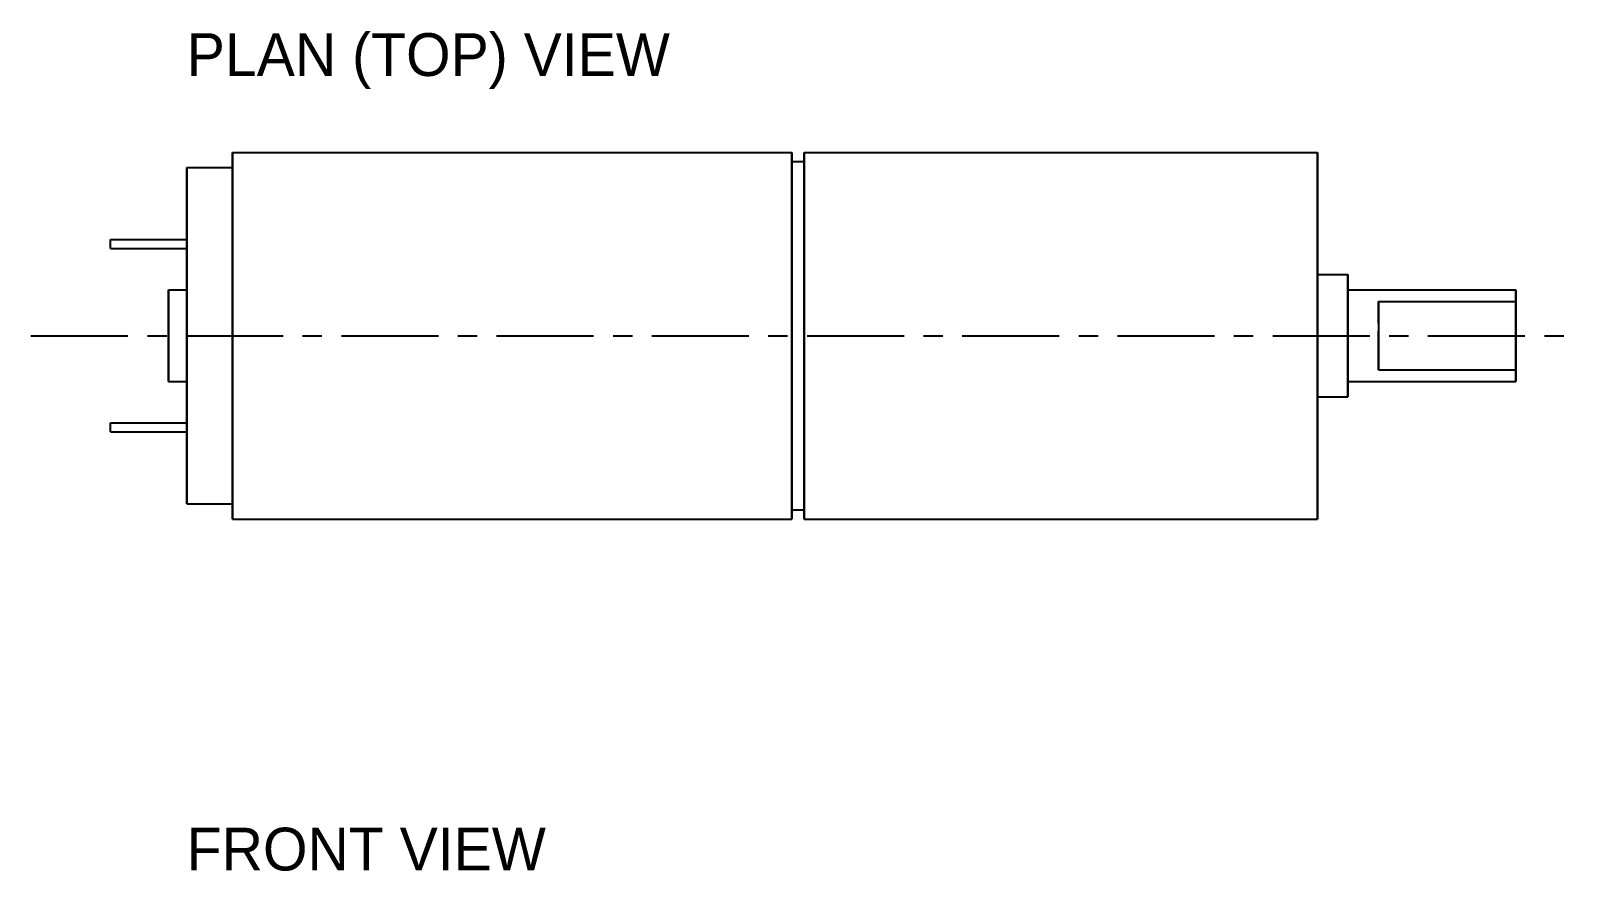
# Model space of a CAD drawing. Header units: millimetres. Extents: x -7.5 to 82.9, y -26.8 to 36.
# Drawn here: x -5.1 to 45.5, y 8.5 to 36 of the extents above; entities that cross this region are included whole.
import ezdxf

# ---------------------------------------------------------------- set-up
doc = ezdxf.new("R2010")
doc.units = ezdxf.units.MM
doc.linetypes.add('CENTER', pattern=[5.08, 3.175, -0.635, 0.635, -0.635])
doc.linetypes.add('DASHED', pattern=[1.524, 1.27, -0.254])
for name, color, linetype in [('CENTER', 1, 'CENTER'), ('HIDDEN', 8, 'DASHED'), ('TEXT', 7, 'Continuous'), ('VISIBLE', 7, 'Continuous')]:
    doc.layers.add(name, color=color, linetype=linetype)

msp = doc.modelspace()

# ---------------------------------------------------------------- linework, layer by layer
at = {"layer": 'CENTER'}
msp.add_line((-5.1, 26), (45.5, 26), dxfattribs=at)
at = {"layer": 'HIDDEN'}
for points in [[(1.5, 20), (1.5, 20.2553), (1.5, 20.5106), (1.5, 20.766), (1.5, 21.0213), (1.5, 21.2766), (1.5, 21.5319), (1.5, 21.7872), (1.5, 22.0426), (1.5, 22.2979), (1.5, 22.5532), (1.5, 22.8085), (1.5, 23.0638), (1.5, 23.3191), (1.5, 23.5745), (1.5, 23.8298), (1.5, 24.0851), (1.5, 24.3404), (1.5, 24.5957), (1.5, 24.8511), (1.5, 25.1064), (1.5, 25.3617), (1.5, 25.617), (1.5, 25.8723), (1.5, 26.1277), (1.5, 26.383), (1.5, 26.6383), (1.5, 26.8936), (1.5, 27.1489), (1.5, 27.4043), (1.5, 27.6596), (1.5, 27.9149), (1.5, 28.1702), (1.5, 28.4255), (1.5, 28.6809), (1.5, 28.9362), (1.5, 29.1915), (1.5, 29.4468), (1.5, 29.7021), (1.5, 29.9574), (1.5, 30.2128), (1.5, 30.4681), (1.5, 30.7234), (1.5, 30.9787), (1.5, 31.234), (1.5, 31.4894), (1.5, 31.7447), (1.5, 32)], [(19.8, 20), (19.8, 20.2553), (19.8, 20.5106), (19.8, 20.766), (19.8, 21.0213), (19.8, 21.2766), (19.8, 21.5319), (19.8, 21.7872), (19.8, 22.0426), (19.8, 22.2979), (19.8, 22.5532), (19.8, 22.8085), (19.8, 23.0638), (19.8, 23.3191), (19.8, 23.5745), (19.8, 23.8298), (19.8, 24.0851), (19.8, 24.3404), (19.8, 24.5957), (19.8, 24.8511), (19.8, 25.1064), (19.8, 25.3617), (19.8, 25.617), (19.8, 25.8723), (19.8, 26.1277), (19.8, 26.383), (19.8, 26.6383), (19.8, 26.8936), (19.8, 27.1489), (19.8, 27.4043), (19.8, 27.6596), (19.8, 27.9149), (19.8, 28.1702), (19.8, 28.4255), (19.8, 28.6809), (19.8, 28.9362), (19.8, 29.1915), (19.8, 29.4468), (19.8, 29.7021), (19.8, 29.9574), (19.8, 30.2128), (19.8, 30.4681), (19.8, 30.7234), (19.8, 30.9787), (19.8, 31.234), (19.8, 31.4894), (19.8, 31.7447), (19.8, 32)], [(20.2, 20), (20.2, 20.2553), (20.2, 20.5106), (20.2, 20.766), (20.2, 21.0213), (20.2, 21.2766), (20.2, 21.5319), (20.2, 21.7872), (20.2, 22.0426), (20.2, 22.2979), (20.2, 22.5532), (20.2, 22.8085), (20.2, 23.0638), (20.2, 23.3191), (20.2, 23.5745), (20.2, 23.8298), (20.2, 24.0851), (20.2, 24.3404), (20.2, 24.5957), (20.2, 24.8511), (20.2, 25.1064), (20.2, 25.3617), (20.2, 25.617), (20.2, 25.8723), (20.2, 26.1277), (20.2, 26.383), (20.2, 26.6383), (20.2, 26.8936), (20.2, 27.1489), (20.2, 27.4043), (20.2, 27.6596), (20.2, 27.9149), (20.2, 28.1702), (20.2, 28.4255), (20.2, 28.6809), (20.2, 28.9362), (20.2, 29.1915), (20.2, 29.4468), (20.2, 29.7021), (20.2, 29.9574), (20.2, 30.2128), (20.2, 30.4681), (20.2, 30.7234), (20.2, 30.9787), (20.2, 31.234), (20.2, 31.4894), (20.2, 31.7447), (20.2, 32)], [(37, 20), (37, 20.2553), (37, 20.5106), (37, 20.766), (37, 21.0213), (37, 21.2766), (37, 21.5319), (37, 21.7872), (37, 22.0426), (37, 22.2979), (37, 22.5532), (37, 22.8085), (37, 23.0638), (37, 23.3191), (37, 23.5745), (37, 23.8298), (37, 24.0851), (37, 24.3404), (37, 24.5957), (37, 24.8511), (37, 25.1064), (37, 25.3617), (37, 25.617), (37, 25.8723), (37, 26.1277), (37, 26.383), (37, 26.6383), (37, 26.8936), (37, 27.1489), (37, 27.4043), (37, 27.6596), (37, 27.9149), (37, 28.1702), (37, 28.4255), (37, 28.6809), (37, 28.9362), (37, 29.1915), (37, 29.4468), (37, 29.7021), (37, 29.9574), (37, 30.2128), (37, 30.4681), (37, 30.7234), (37, 30.9787), (37, 31.234), (37, 31.4894), (37, 31.7447), (37, 32)], [(0, 20.5), (0, 20.734), (0, 20.9681), (0, 21.2021), (0, 21.4362), (0, 21.6702), (0, 21.9043), (0, 22.1383), (0, 22.3723), (0, 22.6064), (0, 22.8404), (0, 23.0745), (0, 23.3085), (0, 23.5426), (0, 23.7766), (0, 24.0106), (0, 24.2447), (0, 24.4787), (0, 24.7128), (0, 24.9468), (0, 25.1809), (0, 25.4149), (0, 25.6489), (0, 25.883), (0, 26.117), (0, 26.3511), (0, 26.5851), (0, 26.8191), (0, 27.0532), (0, 27.2872), (0, 27.5213), (0, 27.7553), (0, 27.9894), (0, 28.2234), (0, 28.4574), (0, 28.6915), (0, 28.9255), (0, 29.1596), (0, 29.3936), (0, 29.6277), (0, 29.8617), (0, 30.0957), (0, 30.3298), (0, 30.5638), (0, 30.7979), (0, 31.0319), (0, 31.266), (0, 31.5)], [(1.5, 31.5), (1.5, 31.266), (1.5, 31.0319), (1.5, 30.7979), (1.5, 30.5638), (1.5, 30.3298), (1.5, 30.0957), (1.5, 29.8617), (1.5, 29.6277), (1.5, 29.3936), (1.5, 29.1596), (1.5, 28.9255), (1.5, 28.6915), (1.5, 28.4574), (1.5, 28.2234), (1.5, 27.9894), (1.5, 27.7553), (1.5, 27.5213), (1.5, 27.2872), (1.5, 27.0532), (1.5, 26.8191), (1.5, 26.5851), (1.5, 26.3511), (1.5, 26.117), (1.5, 25.883), (1.5, 25.6489), (1.5, 25.4149), (1.5, 25.1809), (1.5, 24.9468), (1.5, 24.7128), (1.5, 24.4787), (1.5, 24.2447), (1.5, 24.0106), (1.5, 23.7766), (1.5, 23.5426), (1.5, 23.3085), (1.5, 23.0745), (1.5, 22.8404), (1.5, 22.6064), (1.5, 22.3723), (1.5, 22.1383), (1.5, 21.9043), (1.5, 21.6702), (1.5, 21.4362), (1.5, 21.2021), (1.5, 20.9681), (1.5, 20.734), (1.5, 20.5)], [(1.5, 20.5), (1.5, 20.734), (1.5, 20.9681), (1.5, 21.2021), (1.5, 21.4362), (1.5, 21.6702), (1.5, 21.9043), (1.5, 22.1383), (1.5, 22.3723), (1.5, 22.6064), (1.5, 22.8404), (1.5, 23.0745), (1.5, 23.3085), (1.5, 23.5426), (1.5, 23.7766), (1.5, 24.0106), (1.5, 24.2447), (1.5, 24.4787), (1.5, 24.7128), (1.5, 24.9468), (1.5, 25.1809), (1.5, 25.4149), (1.5, 25.6489), (1.5, 25.883), (1.5, 26.117), (1.5, 26.3511), (1.5, 26.5851), (1.5, 26.8191), (1.5, 27.0532), (1.5, 27.2872), (1.5, 27.5213), (1.5, 27.7553), (1.5, 27.9894), (1.5, 28.2234), (1.5, 28.4574), (1.5, 28.6915), (1.5, 28.9255), (1.5, 29.1596), (1.5, 29.3936), (1.5, 29.6277), (1.5, 29.8617), (1.5, 30.0957), (1.5, 30.3298), (1.5, 30.5638), (1.5, 30.7979), (1.5, 31.0319), (1.5, 31.266), (1.5, 31.5)], [(19.8, 31.7), (19.8, 31.4574), (19.8, 31.2149), (19.8, 30.9723), (19.8, 30.7298), (19.8, 30.4872), (19.8, 30.2447), (19.8, 30.0021), (19.8, 29.7596), (19.8, 29.517), (19.8, 29.2745), (19.8, 29.0319), (19.8, 28.7894), (19.8, 28.5468), (19.8, 28.3043), (19.8, 28.0617), (19.8, 27.8191), (19.8, 27.5766), (19.8, 27.334), (19.8, 27.0915), (19.8, 26.8489), (19.8, 26.6064), (19.8, 26.3638), (19.8, 26.1213), (19.8, 25.8787), (19.8, 25.6362), (19.8, 25.3936), (19.8, 25.1511), (19.8, 24.9085), (19.8, 24.666), (19.8, 24.4234), (19.8, 24.1809), (19.8, 23.9383), (19.8, 23.6957), (19.8, 23.4532), (19.8, 23.2106), (19.8, 22.9681), (19.8, 22.7255), (19.8, 22.483), (19.8, 22.2404), (19.8, 21.9979), (19.8, 21.7553), (19.8, 21.5128), (19.8, 21.2702), (19.8, 21.0277), (19.8, 20.7851), (19.8, 20.5426), (19.8, 20.3)], [(19.8, 20.3), (19.8, 20.5426), (19.8, 20.7851), (19.8, 21.0277), (19.8, 21.2702), (19.8, 21.5128), (19.8, 21.7553), (19.8, 21.9979), (19.8, 22.2404), (19.8, 22.483), (19.8, 22.7255), (19.8, 22.9681), (19.8, 23.2106), (19.8, 23.4532), (19.8, 23.6957), (19.8, 23.9383), (19.8, 24.1809), (19.8, 24.4234), (19.8, 24.666), (19.8, 24.9085), (19.8, 25.1511), (19.8, 25.3936), (19.8, 25.6362), (19.8, 25.8787), (19.8, 26.1213), (19.8, 26.3638), (19.8, 26.6064), (19.8, 26.8489), (19.8, 27.0915), (19.8, 27.334), (19.8, 27.5766), (19.8, 27.8191), (19.8, 28.0617), (19.8, 28.3043), (19.8, 28.5468), (19.8, 28.7894), (19.8, 29.0319), (19.8, 29.2745), (19.8, 29.517), (19.8, 29.7596), (19.8, 30.0021), (19.8, 30.2447), (19.8, 30.4872), (19.8, 30.7298), (19.8, 30.9723), (19.8, 31.2149), (19.8, 31.4574), (19.8, 31.7)], [(20.2, 31.7), (20.2, 31.4574), (20.2, 31.2149), (20.2, 30.9723), (20.2, 30.7298), (20.2, 30.4872), (20.2, 30.2447), (20.2, 30.0021), (20.2, 29.7596), (20.2, 29.517), (20.2, 29.2745), (20.2, 29.0319), (20.2, 28.7894), (20.2, 28.5468), (20.2, 28.3043), (20.2, 28.0617), (20.2, 27.8191), (20.2, 27.5766), (20.2, 27.334), (20.2, 27.0915), (20.2, 26.8489), (20.2, 26.6064), (20.2, 26.3638), (20.2, 26.1213), (20.2, 25.8787), (20.2, 25.6362), (20.2, 25.3936), (20.2, 25.1511), (20.2, 24.9085), (20.2, 24.666), (20.2, 24.4234), (20.2, 24.1809), (20.2, 23.9383), (20.2, 23.6957), (20.2, 23.4532), (20.2, 23.2106), (20.2, 22.9681), (20.2, 22.7255), (20.2, 22.483), (20.2, 22.2404), (20.2, 21.9979), (20.2, 21.7553), (20.2, 21.5128), (20.2, 21.2702), (20.2, 21.0277), (20.2, 20.7851), (20.2, 20.5426), (20.2, 20.3)], [(20.2, 20.3), (20.2, 20.5426), (20.2, 20.7851), (20.2, 21.0277), (20.2, 21.2702), (20.2, 21.5128), (20.2, 21.7553), (20.2, 21.9979), (20.2, 22.2404), (20.2, 22.483), (20.2, 22.7255), (20.2, 22.9681), (20.2, 23.2106), (20.2, 23.4532), (20.2, 23.6957), (20.2, 23.9383), (20.2, 24.1809), (20.2, 24.4234), (20.2, 24.666), (20.2, 24.9085), (20.2, 25.1511), (20.2, 25.3936), (20.2, 25.6362), (20.2, 25.8787), (20.2, 26.1213), (20.2, 26.3638), (20.2, 26.6064), (20.2, 26.8489), (20.2, 27.0915), (20.2, 27.334), (20.2, 27.5766), (20.2, 27.8191), (20.2, 28.0617), (20.2, 28.3043), (20.2, 28.5468), (20.2, 28.7894), (20.2, 29.0319), (20.2, 29.2745), (20.2, 29.517), (20.2, 29.7596), (20.2, 30.0021), (20.2, 30.2447), (20.2, 30.4872), (20.2, 30.7298), (20.2, 30.9723), (20.2, 31.2149), (20.2, 31.4574), (20.2, 31.7)], [(-2.5, 28.85), (-2.5, 29.15)], [(-2.5, 29.15), (0, 29.15)], [(-2.5, 28.85), (0, 28.85)], [(0, 28.85), (0, 29.15)], [(0, 28.85), (0, 29.15)], [(37, 28), (37, 27.9149), (37, 27.8298), (37, 27.7447), (37, 27.6596), (37, 27.5745), (37, 27.4894), (37, 27.4043), (37, 27.3191), (37, 27.234), (37, 27.1489), (37, 27.0638), (37, 26.9787), (37, 26.8936), (37, 26.8085), (37, 26.7234), (37, 26.6383), (37, 26.5532), (37, 26.4681), (37, 26.383), (37, 26.2979), (37, 26.2128), (37, 26.1277), (37, 26.0426), (37, 25.9574), (37, 25.8723), (37, 25.7872), (37, 25.7021), (37, 25.617), (37, 25.5319), (37, 25.4468), (37, 25.3617), (37, 25.2766), (37, 25.1915), (37, 25.1064), (37, 25.0213), (37, 24.9362), (37, 24.8511), (37, 24.766), (37, 24.6809), (37, 24.5957), (37, 24.5106), (37, 24.4255), (37, 24.3404), (37, 24.2553), (37, 24.1702), (37, 24.0851), (37, 24)], [(37, 24), (37, 24.0851), (37, 24.1702), (37, 24.2553), (37, 24.3404), (37, 24.4255), (37, 24.5106), (37, 24.5957), (37, 24.6809), (37, 24.766), (37, 24.8511), (37, 24.9362), (37, 25.0213), (37, 25.1064), (37, 25.1915), (37, 25.2766), (37, 25.3617), (37, 25.4468), (37, 25.5319), (37, 25.617), (37, 25.7021), (37, 25.7872), (37, 25.8723), (37, 25.9574), (37, 26.0426), (37, 26.1277), (37, 26.2128), (37, 26.2979), (37, 26.383), (37, 26.4681), (37, 26.5532), (37, 26.6383), (37, 26.7234), (37, 26.8085), (37, 26.8936), (37, 26.9787), (37, 27.0638), (37, 27.1489), (37, 27.234), (37, 27.3191), (37, 27.4043), (37, 27.4894), (37, 27.5745), (37, 27.6596), (37, 27.7447), (37, 27.8298), (37, 27.9149), (37, 28)], [(38, 24), (38, 24.0851), (38, 24.1702), (38, 24.2553), (38, 24.3404), (38, 24.4255), (38, 24.5106), (38, 24.5957), (38, 24.6809), (38, 24.766), (38, 24.8511), (38, 24.9362), (38, 25.0213), (38, 25.1064), (38, 25.1915), (38, 25.2766), (38, 25.3617), (38, 25.4468), (38, 25.5319), (38, 25.617), (38, 25.7021), (38, 25.7872), (38, 25.8723), (38, 25.9574), (38, 26.0426), (38, 26.1277), (38, 26.2128), (38, 26.2979), (38, 26.383), (38, 26.4681), (38, 26.5532), (38, 26.6383), (38, 26.7234), (38, 26.8085), (38, 26.8936), (38, 26.9787), (38, 27.0638), (38, 27.1489), (38, 27.234), (38, 27.3191), (38, 27.4043), (38, 27.4894), (38, 27.5745), (38, 27.6596), (38, 27.7447), (38, 27.8298), (38, 27.9149), (38, 28)], [(-0.6, 24.5), (-0.6, 24.5638), (-0.6, 24.6277), (-0.6, 24.6915), (-0.6, 24.7553), (-0.6, 24.8191), (-0.6, 24.883), (-0.6, 24.9468), (-0.6, 25.0106), (-0.6, 25.0745), (-0.6, 25.1383), (-0.6, 25.2021), (-0.6, 25.266), (-0.6, 25.3298), (-0.6, 25.3936), (-0.6, 25.4574), (-0.6, 25.5213), (-0.6, 25.5851), (-0.6, 25.6489), (-0.6, 25.7128), (-0.6, 25.7766), (-0.6, 25.8404), (-0.6, 25.9043), (-0.6, 25.9681), (-0.6, 26.0319), (-0.6, 26.0957), (-0.6, 26.1596), (-0.6, 26.2234), (-0.6, 26.2872), (-0.6, 26.3511), (-0.6, 26.4149), (-0.6, 26.4787), (-0.6, 26.5426), (-0.6, 26.6064), (-0.6, 26.6702), (-0.6, 26.734), (-0.6, 26.7979), (-0.6, 26.8617), (-0.6, 26.9255), (-0.6, 26.9894), (-0.6, 27.0532), (-0.6, 27.117), (-0.6, 27.1809), (-0.6, 27.2447), (-0.6, 27.3085), (-0.6, 27.3723), (-0.6, 27.4362), (-0.6, 27.5)], [(0, 27.5), (0, 27.4362), (0, 27.3723), (0, 27.3085), (0, 27.2447), (0, 27.1809), (0, 27.117), (0, 27.0532), (0, 26.9894), (0, 26.9255), (0, 26.8617), (0, 26.7979), (0, 26.734), (0, 26.6702), (0, 26.6064), (0, 26.5426), (0, 26.4787), (0, 26.4149), (0, 26.3511), (0, 26.2872), (0, 26.2234), (0, 26.1596), (0, 26.0957), (0, 26.0319), (0, 25.9681), (0, 25.9043), (0, 25.8404), (0, 25.7766), (0, 25.7128), (0, 25.6489), (0, 25.5851), (0, 25.5213), (0, 25.4574), (0, 25.3936), (0, 25.3298), (0, 25.266), (0, 25.2021), (0, 25.1383), (0, 25.0745), (0, 25.0106), (0, 24.9468), (0, 24.883), (0, 24.8191), (0, 24.7553), (0, 24.6915), (0, 24.6277), (0, 24.5638), (0, 24.5)], [(0, 24.5), (0, 24.5638), (0, 24.6277), (0, 24.6915), (0, 24.7553), (0, 24.8191), (0, 24.883), (0, 24.9468), (0, 25.0106), (0, 25.0745), (0, 25.1383), (0, 25.2021), (0, 25.266), (0, 25.3298), (0, 25.3936), (0, 25.4574), (0, 25.5213), (0, 25.5851), (0, 25.6489), (0, 25.7128), (0, 25.7766), (0, 25.8404), (0, 25.9043), (0, 25.9681), (0, 26.0319), (0, 26.0957), (0, 26.1596), (0, 26.2234), (0, 26.2872), (0, 26.3511), (0, 26.4149), (0, 26.4787), (0, 26.5426), (0, 26.6064), (0, 26.6702), (0, 26.734), (0, 26.7979), (0, 26.8617), (0, 26.9255), (0, 26.9894), (0, 27.0532), (0, 27.117), (0, 27.1809), (0, 27.2447), (0, 27.3085), (0, 27.3723), (0, 27.4362), (0, 27.5)], [(38, 27.5), (38, 27.4362), (38, 27.3723), (38, 27.3085), (38, 27.2447), (38, 27.1809), (38, 27.117), (38, 27.0532), (38, 26.9894), (38, 26.9255), (38, 26.8617), (38, 26.7979), (38, 26.734), (38, 26.6702), (38, 26.6064), (38, 26.5426), (38, 26.4787), (38, 26.4149), (38, 26.3511), (38, 26.2872), (38, 26.2234), (38, 26.1596), (38, 26.0957), (38, 26.0319), (38, 25.9681), (38, 25.9043), (38, 25.8404), (38, 25.7766), (38, 25.7128), (38, 25.6489), (38, 25.5851), (38, 25.5213), (38, 25.4574), (38, 25.3936), (38, 25.3298), (38, 25.266), (38, 25.2021), (38, 25.1383), (38, 25.0745), (38, 25.0106), (38, 24.9468), (38, 24.883), (38, 24.8191), (38, 24.7553), (38, 24.6915), (38, 24.6277), (38, 24.5638), (38, 24.5)], [(38, 24.5), (38, 24.5638), (38, 24.6277), (38, 24.6915), (38, 24.7553), (38, 24.8191), (38, 24.883), (38, 24.9468), (38, 25.0106), (38, 25.0745), (38, 25.1383), (38, 25.2021), (38, 25.266), (38, 25.3298), (38, 25.3936), (38, 25.4574), (38, 25.5213), (38, 25.5851), (38, 25.6489), (38, 25.7128), (38, 25.7766), (38, 25.8404), (38, 25.9043), (38, 25.9681), (38, 26.0319), (38, 26.0957), (38, 26.1596), (38, 26.2234), (38, 26.2872), (38, 26.3511), (38, 26.4149), (38, 26.4787), (38, 26.5426), (38, 26.6064), (38, 26.6702), (38, 26.734), (38, 26.7979), (38, 26.8617), (38, 26.9255), (38, 26.9894), (38, 27.0532), (38, 27.117), (38, 27.1809), (38, 27.2447), (38, 27.3085), (38, 27.3723), (38, 27.4362), (38, 27.5)], [(43.5, 24.5), (43.5, 24.5638), (43.5, 24.6277), (43.5, 24.6915), (43.5, 24.7553), (43.5, 24.8191), (43.5, 24.883), (43.5, 24.9468), (43.5, 25.0106), (43.5, 25.0745), (43.5, 25.1383), (43.5, 25.2021), (43.5, 25.266), (43.5, 25.3298), (43.5, 25.3936), (43.5, 25.4574), (43.5, 25.5213), (43.5, 25.5851), (43.5, 25.6489), (43.5, 25.7128), (43.5, 25.7766), (43.5, 25.8404), (43.5, 25.9043), (43.5, 25.9681), (43.5, 26.0319), (43.5, 26.0957), (43.5, 26.1596), (43.5, 26.2234), (43.5, 26.2872), (43.5, 26.3511), (43.5, 26.4149), (43.5, 26.4787), (43.5, 26.5426), (43.5, 26.6064), (43.5, 26.6702), (43.5, 26.734), (43.5, 26.7979), (43.5, 26.8617), (43.5, 26.9255), (43.5, 26.9894), (43.5, 27.0532), (43.5, 27.117), (43.5, 27.1809), (43.5, 27.2447), (43.5, 27.3085), (43.5, 27.3723), (43.5, 27.4362), (43.5, 27.5)], [(39.001, 24.882), (39.001, 27.118)], [(-2.5, 22.85), (-2.5, 23.15)], [(-2.5, 23.15), (0, 23.15)], [(-2.5, 22.85), (0, 22.85)], [(0, 22.85), (0, 23.15)], [(0, 22.85), (0, 23.15)]]:
    msp.add_lwpolyline(points, dxfattribs=at)
at = {"layer": 'VISIBLE'}
for points in [[(1.5, 32), (19.8, 32)], [(1.5, 32), (1.5, 31.7447), (1.5, 31.4894), (1.5, 31.234), (1.5, 30.9787), (1.5, 30.7234), (1.5, 30.4681), (1.5, 30.2128), (1.5, 29.9574), (1.5, 29.7021), (1.5, 29.4468), (1.5, 29.1915), (1.5, 28.9362), (1.5, 28.6809), (1.5, 28.4255), (1.5, 28.1702), (1.5, 27.9149), (1.5, 27.6596), (1.5, 27.4043), (1.5, 27.1489), (1.5, 26.8936), (1.5, 26.6383), (1.5, 26.383), (1.5, 26.1277), (1.5, 25.8723), (1.5, 25.617), (1.5, 25.3617), (1.5, 25.1064), (1.5, 24.8511), (1.5, 24.5957), (1.5, 24.3404), (1.5, 24.0851), (1.5, 23.8298), (1.5, 23.5745), (1.5, 23.3191), (1.5, 23.0638), (1.5, 22.8085), (1.5, 22.5532), (1.5, 22.2979), (1.5, 22.0426), (1.5, 21.7872), (1.5, 21.5319), (1.5, 21.2766), (1.5, 21.0213), (1.5, 20.766), (1.5, 20.5106), (1.5, 20.2553), (1.5, 20)], [(19.8, 32), (19.8, 31.7447), (19.8, 31.4894), (19.8, 31.234), (19.8, 30.9787), (19.8, 30.7234), (19.8, 30.4681), (19.8, 30.2128), (19.8, 29.9574), (19.8, 29.7021), (19.8, 29.4468), (19.8, 29.1915), (19.8, 28.9362), (19.8, 28.6809), (19.8, 28.4255), (19.8, 28.1702), (19.8, 27.9149), (19.8, 27.6596), (19.8, 27.4043), (19.8, 27.1489), (19.8, 26.8936), (19.8, 26.6383), (19.8, 26.383), (19.8, 26.1277), (19.8, 25.8723), (19.8, 25.617), (19.8, 25.3617), (19.8, 25.1064), (19.8, 24.8511), (19.8, 24.5957), (19.8, 24.3404), (19.8, 24.0851), (19.8, 23.8298), (19.8, 23.5745), (19.8, 23.3191), (19.8, 23.0638), (19.8, 22.8085), (19.8, 22.5532), (19.8, 22.2979), (19.8, 22.0426), (19.8, 21.7872), (19.8, 21.5319), (19.8, 21.2766), (19.8, 21.0213), (19.8, 20.766), (19.8, 20.5106), (19.8, 20.2553), (19.8, 20)], [(20.2, 32), (20.2, 31.7447), (20.2, 31.4894), (20.2, 31.234), (20.2, 30.9787), (20.2, 30.7234), (20.2, 30.4681), (20.2, 30.2128), (20.2, 29.9574), (20.2, 29.7021), (20.2, 29.4468), (20.2, 29.1915), (20.2, 28.9362), (20.2, 28.6809), (20.2, 28.4255), (20.2, 28.1702), (20.2, 27.9149), (20.2, 27.6596), (20.2, 27.4043), (20.2, 27.1489), (20.2, 26.8936), (20.2, 26.6383), (20.2, 26.383), (20.2, 26.1277), (20.2, 25.8723), (20.2, 25.617), (20.2, 25.3617), (20.2, 25.1064), (20.2, 24.8511), (20.2, 24.5957), (20.2, 24.3404), (20.2, 24.0851), (20.2, 23.8298), (20.2, 23.5745), (20.2, 23.3191), (20.2, 23.0638), (20.2, 22.8085), (20.2, 22.5532), (20.2, 22.2979), (20.2, 22.0426), (20.2, 21.7872), (20.2, 21.5319), (20.2, 21.2766), (20.2, 21.0213), (20.2, 20.766), (20.2, 20.5106), (20.2, 20.2553), (20.2, 20)], [(20.2, 32), (37, 32)], [(37, 32), (37, 31.7447), (37, 31.4894), (37, 31.234), (37, 30.9787), (37, 30.7234), (37, 30.4681), (37, 30.2128), (37, 29.9574), (37, 29.7021), (37, 29.4468), (37, 29.1915), (37, 28.9362), (37, 28.6809), (37, 28.4255), (37, 28.1702), (37, 27.9149), (37, 27.6596), (37, 27.4043), (37, 27.1489), (37, 26.8936), (37, 26.6383), (37, 26.383), (37, 26.1277), (37, 25.8723), (37, 25.617), (37, 25.3617), (37, 25.1064), (37, 24.8511), (37, 24.5957), (37, 24.3404), (37, 24.0851), (37, 23.8298), (37, 23.5745), (37, 23.3191), (37, 23.0638), (37, 22.8085), (37, 22.5532), (37, 22.2979), (37, 22.0426), (37, 21.7872), (37, 21.5319), (37, 21.2766), (37, 21.0213), (37, 20.766), (37, 20.5106), (37, 20.2553), (37, 20)], [(0, 31.5), (1.5, 31.5)], [(0, 31.5), (0, 31.266), (0, 31.0319), (0, 30.7979), (0, 30.5638), (0, 30.3298), (0, 30.0957), (0, 29.8617), (0, 29.6277), (0, 29.3936), (0, 29.1596), (0, 28.9255), (0, 28.6915), (0, 28.4574), (0, 28.2234), (0, 27.9894), (0, 27.7553), (0, 27.5213), (0, 27.2872), (0, 27.0532), (0, 26.8191), (0, 26.5851), (0, 26.3511), (0, 26.117), (0, 25.883), (0, 25.6489), (0, 25.4149), (0, 25.1809), (0, 24.9468), (0, 24.7128), (0, 24.4787), (0, 24.2447), (0, 24.0106), (0, 23.7766), (0, 23.5426), (0, 23.3085), (0, 23.0745), (0, 22.8404), (0, 22.6064), (0, 22.3723), (0, 22.1383), (0, 21.9043), (0, 21.6702), (0, 21.4362), (0, 21.2021), (0, 20.9681), (0, 20.734), (0, 20.5)], [(19.8, 31.7), (20.2, 31.7)], [(-2.5, 29.15), (0, 29.15)], [(-2.5, 28.85), (-2.5, 29.15)], [(-2.5, 28.85), (0, 28.85)], [(37, 28), (38, 28)], [(38, 28), (38, 27.9149), (38, 27.8298), (38, 27.7447), (38, 27.6596), (38, 27.5745), (38, 27.4894), (38, 27.4043), (38, 27.3191), (38, 27.234), (38, 27.1489), (38, 27.0638), (38, 26.9787), (38, 26.8936), (38, 26.8085), (38, 26.7234), (38, 26.6383), (38, 26.5532), (38, 26.4681), (38, 26.383), (38, 26.2979), (38, 26.2128), (38, 26.1277), (38, 26.0426), (38, 25.9574), (38, 25.8723), (38, 25.7872), (38, 25.7021), (38, 25.617), (38, 25.5319), (38, 25.4468), (38, 25.3617), (38, 25.2766), (38, 25.1915), (38, 25.1064), (38, 25.0213), (38, 24.9362), (38, 24.8511), (38, 24.766), (38, 24.6809), (38, 24.5957), (38, 24.5106), (38, 24.4255), (38, 24.3404), (38, 24.2553), (38, 24.1702), (38, 24.0851), (38, 24)], [(-0.6, 27.5), (0, 27.5)], [(-0.6, 27.5), (-0.6, 27.4362), (-0.6, 27.3723), (-0.6, 27.3085), (-0.6, 27.2447), (-0.6, 27.1809), (-0.6, 27.117), (-0.6, 27.0532), (-0.6, 26.9894), (-0.6, 26.9255), (-0.6, 26.8617), (-0.6, 26.7979), (-0.6, 26.734), (-0.6, 26.6702), (-0.6, 26.6064), (-0.6, 26.5426), (-0.6, 26.4787), (-0.6, 26.4149), (-0.6, 26.3511), (-0.6, 26.2872), (-0.6, 26.2234), (-0.6, 26.1596), (-0.6, 26.0957), (-0.6, 26.0319), (-0.6, 25.9681), (-0.6, 25.9043), (-0.6, 25.8404), (-0.6, 25.7766), (-0.6, 25.7128), (-0.6, 25.6489), (-0.6, 25.5851), (-0.6, 25.5213), (-0.6, 25.4574), (-0.6, 25.3936), (-0.6, 25.3298), (-0.6, 25.266), (-0.6, 25.2021), (-0.6, 25.1383), (-0.6, 25.0745), (-0.6, 25.0106), (-0.6, 24.9468), (-0.6, 24.883), (-0.6, 24.8191), (-0.6, 24.7553), (-0.6, 24.6915), (-0.6, 24.6277), (-0.6, 24.5638), (-0.6, 24.5)], [(38, 27.5), (43.5, 27.5)], [(43.5, 27.5), (43.5, 27.4919), (43.5, 27.4837), (43.5, 27.4756), (43.5, 27.4675), (43.5, 27.4594), (43.5, 27.4512), (43.5, 27.4431), (43.5, 27.435), (43.5, 27.4269), (43.5, 27.4187), (43.5, 27.4106), (43.5, 27.4025), (43.5, 27.3943), (43.5, 27.3862), (43.5, 27.3781), (43.5, 27.37), (43.5, 27.3618), (43.5, 27.3537), (43.5, 27.3456), (43.5, 27.3375), (43.5, 27.3293), (43.5, 27.3212), (43.5, 27.3131), (43.5, 27.305), (43.5, 27.2968), (43.5, 27.2887), (43.5, 27.2806), (43.5, 27.2724), (43.5, 27.2643), (43.5, 27.2562), (43.5, 27.2481), (43.5, 27.2399), (43.5, 27.2318), (43.5, 27.2237), (43.5, 27.2156), (43.5, 27.2074), (43.5, 27.1993), (43.5, 27.1912), (43.5, 27.183), (43.5, 27.1749), (43.5, 27.1668), (43.5, 27.1587), (43.5, 27.1505), (43.5, 27.1424), (43.5, 27.1343), (43.5, 27.1262), (43.5, 27.118)], [(39.001, 27.118), (43.5, 27.118)], [(39.001, 27.118), (39.001, 27.0705), (39.001, 27.0229), (39.001, 26.9753), (39.001, 26.9277), (39.001, 26.8802), (39.001, 26.8326), (39.001, 26.785), (39.001, 26.7374), (39.001, 26.6899), (39.001, 26.6423), (39.001, 26.5947), (39.001, 26.5471), (39.001, 26.4995), (39.001, 26.452), (39.001, 26.4044), (39.001, 26.3568), (39.001, 26.3092), (39.001, 26.2617), (39.001, 26.2141), (39.001, 26.1665), (39.001, 26.1189), (39.001, 26.0714), (39.001, 26.0238), (39.001, 25.9762), (39.001, 25.9286), (39.001, 25.8811), (39.001, 25.8335), (39.001, 25.7859), (39.001, 25.7383), (39.001, 25.6908), (39.001, 25.6432), (39.001, 25.5956), (39.001, 25.548), (39.001, 25.5005), (39.001, 25.4529), (39.001, 25.4053), (39.001, 25.3577), (39.001, 25.3101), (39.001, 25.2626), (39.001, 25.215), (39.001, 25.1674), (39.001, 25.1198), (39.001, 25.0723), (39.001, 25.0247), (39.001, 24.9771), (39.001, 24.9295), (39.001, 24.882)], [(43.5, 27.118), (43.5, 24.882)], [(39.001, 24.882), (43.5, 24.882)], [(43.5, 24.882), (43.5, 24.8738), (43.5, 24.8657), (43.5, 24.8576), (43.5, 24.8495), (43.5, 24.8413), (43.5, 24.8332), (43.5, 24.8251), (43.5, 24.817), (43.5, 24.8088), (43.5, 24.8007), (43.5, 24.7926), (43.5, 24.7844), (43.5, 24.7763), (43.5, 24.7682), (43.5, 24.7601), (43.5, 24.7519), (43.5, 24.7438), (43.5, 24.7357), (43.5, 24.7276), (43.5, 24.7194), (43.5, 24.7113), (43.5, 24.7032), (43.5, 24.695), (43.5, 24.6869), (43.5, 24.6788), (43.5, 24.6707), (43.5, 24.6625), (43.5, 24.6544), (43.5, 24.6463), (43.5, 24.6382), (43.5, 24.63), (43.5, 24.6219), (43.5, 24.6138), (43.5, 24.6057), (43.5, 24.5975), (43.5, 24.5894), (43.5, 24.5813), (43.5, 24.5731), (43.5, 24.565), (43.5, 24.5569), (43.5, 24.5488), (43.5, 24.5406), (43.5, 24.5325), (43.5, 24.5244), (43.5, 24.5163), (43.5, 24.5081), (43.5, 24.5)], [(-0.6, 24.5), (0, 24.5)], [(38, 24.5), (43.5, 24.5)], [(37, 24), (38, 24)], [(-2.5, 22.85), (-2.5, 23.15)], [(-2.5, 23.15), (0, 23.15)], [(-2.5, 22.85), (0, 22.85)], [(0, 20.5), (1.5, 20.5)], [(19.8, 20.3), (20.2, 20.3)], [(1.5, 20), (19.8, 20)], [(20.2, 20), (37, 20)]]:
    msp.add_lwpolyline(points, dxfattribs=at)

# ---------------------------------------------------------------- texts
at = {"layer": 'TEXT'}
for s, p in [('PLAN (TOP) VIEW', (0, 34.5)), ('FRONT VIEW', (0, 8.5))]:
    msp.add_text(s, height=1.4, dxfattribs=at).set_placement(p)

doc.saveas('drawing.dxf')
